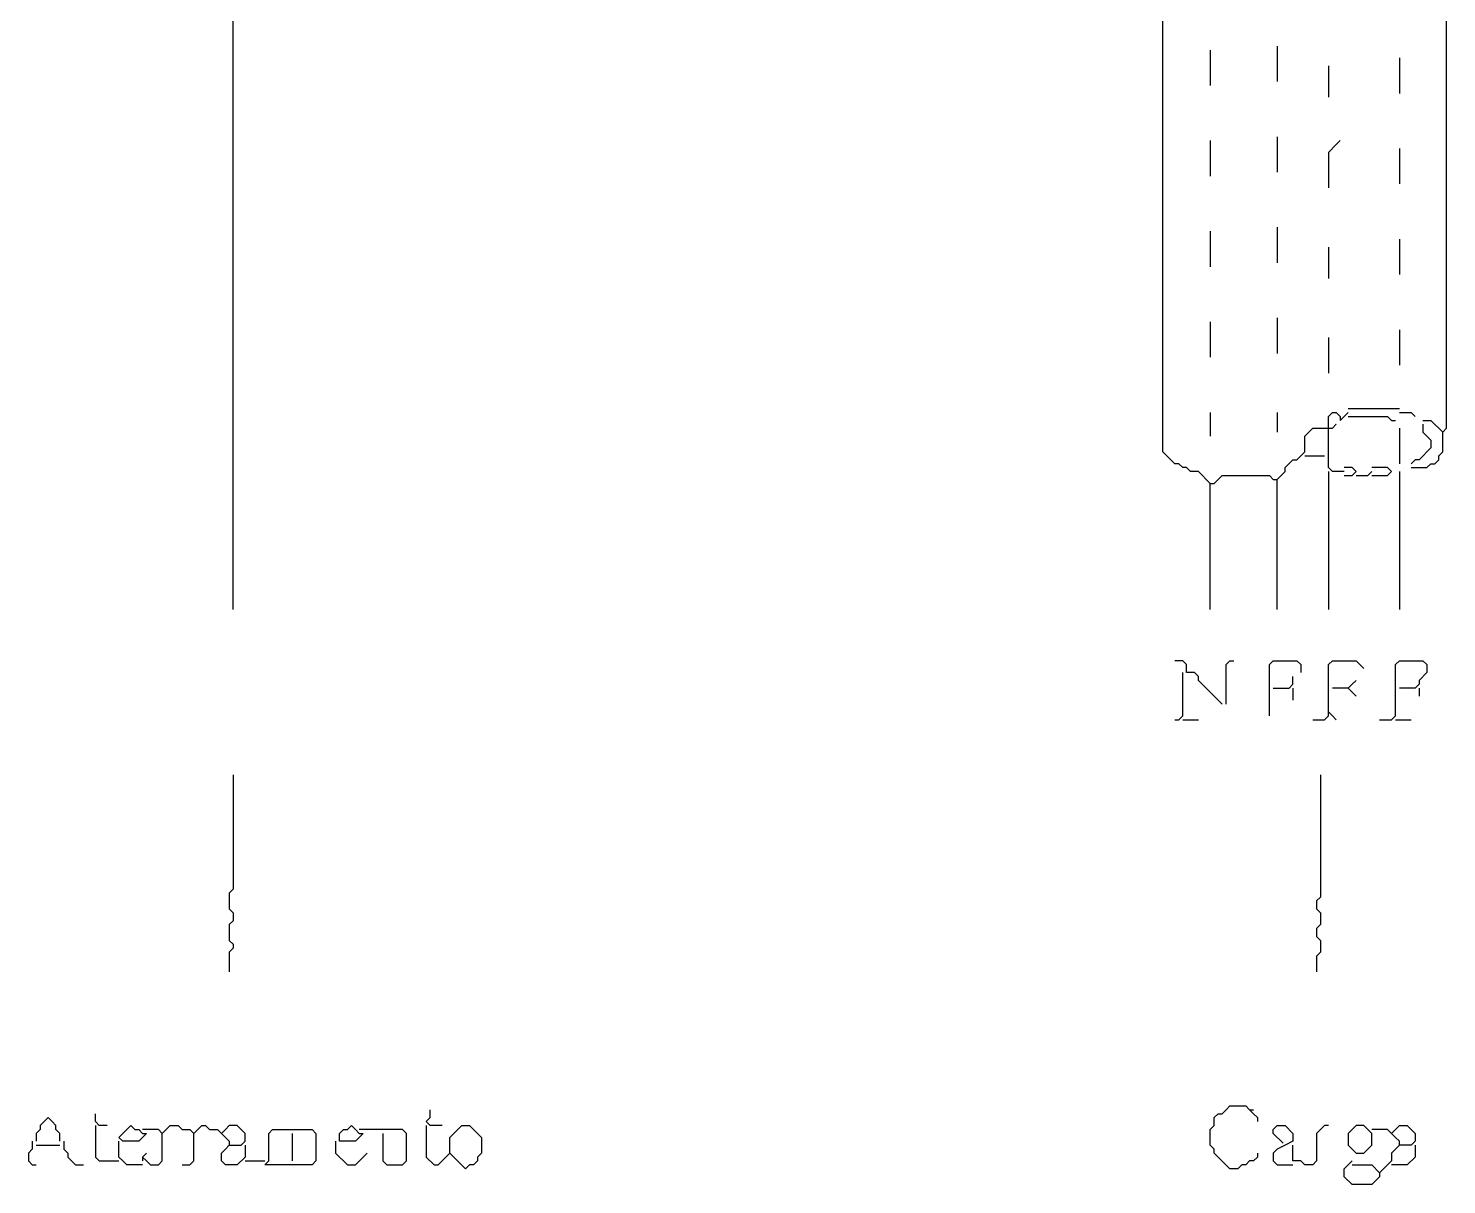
# Model space of a CAD drawing. Header units: millimetres. Extents: x 425 to 646, y 332 to 411.
# Drawn here: x 487.591 to 491.191, y 334.452 to 337.387 of the extents above; entities that cross this region are included whole.
import ezdxf

# ---------------------------------------------------------------- set-up
doc = ezdxf.new("R2010")
doc.units = ezdxf.units.MM
doc.layers.add('TRACE', color=5, linetype='Continuous')

msp = doc.modelspace()

# ---------------------------------------------------------------- linework, layer by layer
at = {"layer": 'TRACE'}
for points in [[(490.59079, 335.91177), (490.59079, 336.21177), (490.59079, 336.22177), (490.59079, 336.23177), (490.56079, 336.26177), (490.54079, 336.26177), (490.53079, 336.27177), (490.52079, 336.27177), (490.51079, 336.28177), (490.50079, 336.28177), (490.47079, 336.31177), (490.47079, 337.50177), (490.47079, 337.51177), (490.47079, 337.52177), (490.46079, 337.53177), (490.40079, 337.53177), (490.36079, 337.57177), (490.35079, 337.58177), (490.34079, 337.59177)], [(491.10079, 336.27177), (491.14079, 336.27177), (491.15079, 336.28177), (491.16079, 336.28177), (491.17079, 336.29177), (491.17079, 336.30177), (491.18079, 336.31177), (491.18079, 336.34177), (491.18079, 336.35177), (491.18079, 336.36177), (491.19079, 336.37177), (491.19079, 337.50177), (491.19079, 337.51177), (491.19079, 337.52177), (491.18079, 337.53177), (491.09079, 337.53177), (491.08079, 337.53177), (491.07079, 337.53177)], [(488.11079, 335.91177), (488.11079, 337.49177)], [(490.59079, 337.33177), (490.59079, 337.24177)], [(490.76079, 337.34177), (490.76079, 337.25177)], [(490.89079, 337.29177), (490.89079, 337.21177)], [(491.07079, 337.31177), (491.07079, 337.22177)], [(490.76079, 337.11177), (490.76079, 337.02177)], [(490.59079, 337.10177), (490.59079, 337.01177)], [(490.92079, 337.10177), (490.91079, 337.09177), (490.89079, 337.07177), (490.89079, 336.98177)], [(491.07079, 337.08177), (491.07079, 336.99177)], [(490.59079, 336.87177), (490.59079, 336.78177)], [(490.76079, 336.88177), (490.76079, 336.79177)], [(490.89079, 336.83177), (490.89079, 336.75177)], [(491.07079, 336.85177), (491.07079, 336.76177)], [(490.59079, 336.64177), (490.59079, 336.55177)], [(490.76079, 336.65177), (490.76079, 336.56177)], [(490.89079, 336.60177), (490.89079, 336.51177)], [(491.07079, 336.62177), (491.07079, 336.53177)], [(490.94079, 336.42177), (490.95079, 336.42177), (490.96079, 336.42177), (491.07079, 336.42177)], [(490.59079, 336.41177), (490.59079, 336.35177)], [(490.76079, 336.41177), (490.76079, 336.36177)], [(490.93079, 336.26177), (490.92079, 336.26177), (490.91079, 336.26177), (490.90079, 336.26177), (490.89079, 336.27177), (490.89079, 336.28177), (490.89079, 336.29177), (490.89079, 336.30177), (490.89079, 336.35177), (490.89079, 336.36177), (490.89079, 336.37177), (490.89079, 336.40177), (490.90079, 336.41177), (490.91079, 336.41177), (490.92079, 336.40177), (490.92079, 336.39177), (490.93079, 336.40177), (490.94079, 336.41177)], [(490.94079, 336.40177), (490.95079, 336.40177), (490.96079, 336.40177), (491.04079, 336.40177), (491.05079, 336.39177), (491.06079, 336.39177)], [(491.07079, 336.41177), (491.08079, 336.41177), (491.09079, 336.41177), (491.10079, 336.41177), (491.11079, 336.40177)], [(491.13079, 336.39177), (491.14079, 336.39177), (491.15079, 336.39177), (491.18079, 336.36177)], [(490.76079, 335.91177), (490.76079, 336.22177), (490.76079, 336.23177), (490.76079, 336.24177), (490.78079, 336.26177), (490.78079, 336.27177), (490.80079, 336.29177), (490.81079, 336.29177), (490.82079, 336.30177), (490.83079, 336.31177), (490.83079, 336.35177), (490.84079, 336.36177), (490.85079, 336.37177), (490.86079, 336.37177), (490.89079, 336.37177), (490.90079, 336.37177), (490.91079, 336.38177)], [(491.07079, 336.37177), (491.07079, 336.36177), (491.07079, 336.35177), (491.07079, 336.28177)], [(491.13079, 336.38177), (491.13079, 336.37177), (491.13079, 336.36177), (491.15079, 336.34177), (491.15079, 336.32177), (491.12079, 336.29177), (491.11079, 336.29177), (491.10079, 336.28177)], [(490.83079, 336.30177), (490.84079, 336.30177), (490.85079, 336.30177), (490.88079, 336.30177)], [(490.59079, 336.23177), (490.60079, 336.23177), (490.61079, 336.24177), (490.62079, 336.25177), (490.63079, 336.25177), (490.74079, 336.25177), (490.75079, 336.24177), (490.76079, 336.24177)], [(490.89079, 336.26177), (490.89079, 336.25177), (490.89079, 336.24177), (490.89079, 335.91177)], [(490.93079, 336.25177), (490.94079, 336.25177), (490.95079, 336.25177), (490.96079, 336.26177), (490.95079, 336.27177), (490.94079, 336.27177), (490.93079, 336.27177)], [(490.96079, 336.25177), (490.97079, 336.25177), (490.98079, 336.25177), (490.99079, 336.25177), (491.00079, 336.26177)], [(491.00079, 336.25177), (491.01079, 336.25177), (491.02079, 336.25177), (491.04079, 336.25177), (491.05079, 336.26177), (491.04079, 336.27177), (491.02079, 336.27177), (491.01079, 336.27177), (491.00079, 336.27177)], [(491.07079, 336.26177), (491.07079, 336.25177), (491.07079, 336.24177), (491.07079, 335.91177)], [(490.62079, 335.67177), (490.56079, 335.73177), (490.56079, 335.74177), (490.55079, 335.75177), (490.54079, 335.75177), (490.53079, 335.75177), (490.53079, 335.77177), (490.52079, 335.78177), (490.51079, 335.78177), (490.50079, 335.78177)], [(490.63079, 335.67177), (490.63079, 335.77177), (490.64079, 335.78177), (490.65079, 335.78177)], [(490.74079, 335.64177), (490.74079, 335.69177), (490.74079, 335.70177), (490.74079, 335.71177), (490.74079, 335.77177), (490.75079, 335.78177), (490.76079, 335.78177), (490.81079, 335.78177), (490.82079, 335.77177), (490.82079, 335.75177)], [(490.85079, 335.63177), (490.86079, 335.63177), (490.88079, 335.63177), (490.89079, 335.64177), (490.89079, 335.69177), (490.89079, 335.70177), (490.89079, 335.71177), (490.89079, 335.77177), (490.90079, 335.78177), (490.91079, 335.78177), (490.96079, 335.78177), (490.98079, 335.76177)], [(491.02079, 335.63177), (491.03079, 335.63177), (491.05079, 335.63177), (491.06079, 335.64177), (491.06079, 335.69177), (491.06079, 335.70177), (491.06079, 335.71177), (491.06079, 335.77177), (491.07079, 335.78177), (491.08079, 335.78177), (491.13079, 335.78177), (491.14079, 335.77177), (491.14079, 335.75177), (491.12079, 335.73177), (491.12079, 335.72177), (491.11079, 335.71177), (491.09079, 335.71177), (491.08079, 335.71177), (491.07079, 335.71177)], [(490.50079, 335.63177), (490.51079, 335.63177), (490.52079, 335.64177), (490.52079, 335.73177), (490.52079, 335.74177), (490.52079, 335.75177)], [(490.75079, 335.71177), (490.76079, 335.71177), (490.77079, 335.71177), (490.79079, 335.71177), (490.80079, 335.72177), (490.80079, 335.73177), (490.80079, 335.74177)], [(490.80079, 335.71177), (490.80079, 335.70177), (490.80079, 335.69177), (490.80079, 335.68177)], [(490.96079, 335.69177), (490.95079, 335.70177), (490.94079, 335.71177), (490.92079, 335.71177), (490.91079, 335.71177), (490.90079, 335.71177)], [(490.96079, 335.73177), (490.95079, 335.72177), (490.94079, 335.71177)], [(491.12079, 335.71177), (491.12079, 335.70177), (491.12079, 335.69177)], [(490.52079, 335.63177), (490.53079, 335.63177), (490.54079, 335.63177), (490.56079, 335.63177)], [(490.89079, 335.65177), (490.90079, 335.64177), (490.91079, 335.63177)], [(491.06079, 335.63177), (491.07079, 335.63177), (491.08079, 335.63177), (491.10079, 335.63177)], [(488.11079, 335.49177), (488.11079, 335.48177), (488.11079, 335.20177), (488.10079, 335.19177), (488.10079, 335.15177), (488.11079, 335.14177), (488.11079, 335.12177), (488.10079, 335.11177), (488.10079, 335.07177), (488.11079, 335.06177), (488.11079, 335.05177), (488.10079, 335.04177), (488.10079, 334.99177)], [(490.87079, 335.49177), (490.87079, 335.48177), (490.87079, 335.18177), (490.86079, 335.17177), (490.86079, 335.15177), (490.87079, 335.14177), (490.87079, 335.11177), (490.86079, 335.10177), (490.86079, 335.08177), (490.87079, 335.07177), (490.87079, 335.04177), (490.86079, 335.03177), (490.86079, 334.99177)], [(487.67079, 334.56177), (487.67079, 334.58177), (487.66079, 334.59177), (487.66079, 334.60177), (487.65079, 334.61177), (487.64079, 334.62177), (487.63079, 334.61177), (487.62079, 334.60177), (487.62079, 334.59177), (487.61079, 334.58177), (487.61079, 334.56177)], [(487.79079, 334.60177), (487.78079, 334.60177), (487.77079, 334.60177), (487.76079, 334.61177), (487.76079, 334.62177), (487.76079, 334.63177)], [(488.64079, 334.60177), (488.63079, 334.60177), (488.62079, 334.60177), (488.61079, 334.60177), (488.60079, 334.61177), (488.61079, 334.62177), (488.61079, 334.63177), (488.61079, 334.64177)], [(490.71079, 334.53177), (490.71079, 334.52177), (490.70079, 334.51177), (490.69079, 334.51177), (490.68079, 334.50177), (490.67079, 334.50177), (490.66079, 334.49177), (490.64079, 334.49177), (490.60079, 334.53177), (490.60079, 334.54177), (490.59079, 334.55177), (490.59079, 334.59177), (490.60079, 334.60177), (490.60079, 334.62177), (490.61079, 334.63177), (490.62079, 334.63177), (490.63079, 334.64177), (490.64079, 334.65177), (490.65079, 334.65177), (490.68079, 334.65177), (490.69079, 334.64177), (490.70079, 334.64177)], [(490.69079, 334.64177), (490.70079, 334.63177), (490.71079, 334.62177), (490.71079, 334.61177)], [(487.76079, 334.60177), (487.76079, 334.59177), (487.76079, 334.58177), (487.76079, 334.52177), (487.77079, 334.51177), (487.82079, 334.51177)], [(487.88079, 334.52177), (487.89079, 334.51177), (487.90079, 334.50177), (487.92079, 334.50177), (487.93079, 334.51177), (487.93079, 334.56177), (487.93079, 334.57177), (487.93079, 334.58177), (487.92079, 334.59177), (487.90079, 334.59177), (487.89079, 334.59177), (487.88079, 334.59177)], [(487.93079, 334.58177), (487.94079, 334.59177), (487.95079, 334.60177), (487.96079, 334.60177), (487.97079, 334.60177), (487.98079, 334.59177), (488.00079, 334.59177), (488.01079, 334.58177)], [(487.98079, 334.50177), (487.99079, 334.50177), (488.00079, 334.50177), (488.01079, 334.51177), (488.01079, 334.56177), (488.01079, 334.57177), (488.01079, 334.58177), (488.02079, 334.59177), (488.03079, 334.60177), (488.04079, 334.60177), (488.05079, 334.59177), (488.07079, 334.59177), (488.08079, 334.58177), (488.09079, 334.57177), (488.10079, 334.56177), (488.10079, 334.55177)], [(488.14079, 334.55177), (488.14079, 334.54177), (488.14079, 334.53177), (488.14079, 334.52177), (488.12079, 334.50177), (488.09079, 334.50177), (488.08079, 334.51177), (488.08079, 334.53177), (488.09079, 334.54177), (488.10079, 334.55177), (488.11079, 334.55177), (488.12079, 334.55177), (488.13079, 334.55177), (488.14079, 334.56177), (488.14079, 334.58177), (488.12079, 334.60177), (488.11079, 334.60177), (488.10079, 334.60177), (488.09079, 334.59177), (488.08079, 334.58177)], [(488.49079, 334.58177), (488.49079, 334.51177), (488.50079, 334.50177), (488.54079, 334.50177), (488.55079, 334.51177), (488.55079, 334.58177), (488.54079, 334.59177), (488.51079, 334.59177), (488.50079, 334.59177), (488.49079, 334.59177), (488.45079, 334.59177), (488.44079, 334.59177), (488.43079, 334.59177)], [(488.60079, 334.60177), (488.60079, 334.59177), (488.60079, 334.58177), (488.60079, 334.52177), (488.62079, 334.50177), (488.63079, 334.50177), (488.66079, 334.53177), (488.66079, 334.57177), (488.68079, 334.59177), (488.69079, 334.60177), (488.70079, 334.60177), (488.71079, 334.60177), (488.74079, 334.57177), (488.74079, 334.53177), (488.73079, 334.52177), (488.73079, 334.51177), (488.72079, 334.50177), (488.71079, 334.50177), (488.70079, 334.49177), (488.66079, 334.53177)], [(490.77579, 334.55677), (490.75079, 334.58177), (490.75079, 334.59177), (490.76079, 334.60177), (490.77079, 334.60177), (490.78079, 334.60177), (490.80079, 334.58177), (490.80079, 334.56177), (490.78079, 334.55177), (490.76079, 334.54177), (490.75079, 334.53177), (490.75079, 334.51177), (490.76079, 334.50177), (490.80079, 334.50177)], [(490.89079, 334.60177), (490.88079, 334.60177), (490.87079, 334.59177), (490.86079, 334.58177), (490.86079, 334.51177), (490.85079, 334.50177), (490.83079, 334.50177), (490.82079, 334.51177), (490.81079, 334.51177), (490.80079, 334.51177), (490.80079, 334.53177), (490.80079, 334.54177), (490.80079, 334.55177)], [(491.05079, 334.58177), (491.06079, 334.59177), (491.07079, 334.60177), (491.08079, 334.60177), (491.09079, 334.60177), (491.11079, 334.58177), (491.11079, 334.56177), (491.10079, 334.55177), (491.09079, 334.55177), (491.08079, 334.55177), (491.07079, 334.55177), (491.06079, 334.54177), (491.05079, 334.53177), (491.05079, 334.51177), (491.04079, 334.50177), (491.03079, 334.49177), (491.02079, 334.48177), (491.02079, 334.47177), (491.00079, 334.45177), (490.95079, 334.45177), (490.93079, 334.47177), (490.93079, 334.49177), (490.94079, 334.50177), (490.95079, 334.51177)], [(491.07079, 334.55177), (491.07079, 334.56177), (491.06079, 334.57177), (491.05079, 334.58177), (491.04079, 334.59177), (491.02079, 334.59177), (491.01079, 334.59177), (491.00079, 334.59177)], [(487.60079, 334.56177), (487.60079, 334.55177), (487.60079, 334.54177), (487.59079, 334.53177), (487.59079, 334.51177), (487.60079, 334.50177), (487.61079, 334.50177)], [(487.61079, 334.55177), (487.62079, 334.55177), (487.63079, 334.55177), (487.67079, 334.55177)], [(487.68079, 334.56177), (487.68079, 334.55177), (487.68079, 334.54177), (487.69079, 334.53177), (487.69079, 334.52177), (487.71079, 334.50177), (487.73079, 334.50177)], [(487.88079, 334.50177), (487.84079, 334.50177), (487.83079, 334.51177), (487.82079, 334.52177), (487.82079, 334.54177), (487.82079, 334.55177), (487.82079, 334.56177)], [(488.26079, 334.58177), (488.26079, 334.57177), (488.26079, 334.56177), (488.26079, 334.51177)], [(488.37079, 334.56177), (488.37079, 334.55177), (488.37079, 334.54177), (488.37079, 334.53177), (488.40079, 334.50177), (488.42079, 334.50177), (488.45079, 334.53177)], [(491.11079, 334.55177), (491.11079, 334.54177), (491.11079, 334.53177), (491.11079, 334.52177), (491.09079, 334.50177), (491.05079, 334.50177)], [(487.89079, 334.53177), (487.88079, 334.52177), (487.88079, 334.51177)], [(488.14079, 334.51177), (488.15079, 334.51177), (488.16079, 334.51177), (488.19079, 334.51177)], [(490.95079, 334.50177), (490.96079, 334.50177), (490.97079, 334.50177), (491.00079, 334.50177), (491.02079, 334.48177)]]:
    msp.add_lwpolyline(points, dxfattribs=at)
for points in [[(487.89079, 334.58177), (487.88079, 334.57177), (487.87079, 334.56177), (487.83079, 334.56177), (487.82079, 334.57177), (487.84079, 334.59177), (487.85079, 334.60177), (487.86079, 334.59177), (487.87079, 334.59177), (487.88079, 334.58177)], [(488.20079, 334.51177), (488.20079, 334.58177), (488.21079, 334.59177), (488.22079, 334.59177), (488.26079, 334.59177), (488.27079, 334.59177), (488.28079, 334.59177), (488.31079, 334.59177), (488.32079, 334.58177), (488.32079, 334.51177), (488.31079, 334.50177), (488.28079, 334.50177), (488.27079, 334.50177), (488.26079, 334.50177), (488.21079, 334.50177), (488.20079, 334.50177), (488.19079, 334.50177)], [(488.44079, 334.58177), (488.43079, 334.57177), (488.42079, 334.56177), (488.38079, 334.56177), (488.38079, 334.58177), (488.39079, 334.59177), (488.40079, 334.59177), (488.41079, 334.60177), (488.42079, 334.59177), (488.43079, 334.58177)], [(490.96079, 334.53177), (490.98079, 334.53177), (491.00079, 334.55177), (491.00079, 334.56177), (491.00079, 334.57177), (491.00079, 334.58177), (490.98079, 334.60177), (490.97079, 334.60177), (490.96079, 334.60177), (490.95079, 334.59177), (490.94079, 334.58177), (490.94079, 334.55177)]]:
    msp.add_lwpolyline(points, close=True, dxfattribs=at)

doc.saveas('drawing.dxf')
